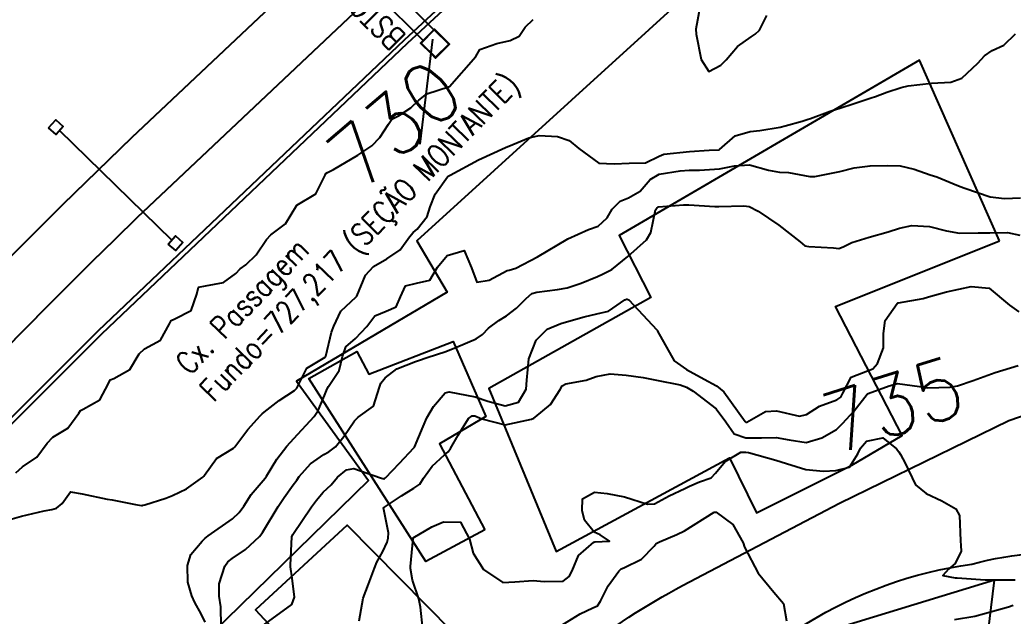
# Model space of a CAD drawing. Header units: metres. Extents: x 318500 to 325275, y 7408834 to 7428799.
# Drawn here: x 323696.7 to 323762.6, y 7419976 to 7420015.6 of the extents above; entities that cross this region are included whole.
import ezdxf
from ezdxf.enums import TextEntityAlignment as Align

# ---------------------------------------------------------------- set-up
doc = ezdxf.new("R2010")
doc.units = ezdxf.units.M
doc.header["$MEASUREMENT"] = 0
doc.linetypes.add('CONTINUO', pattern=[0])
doc.linetypes.add('TRACEJADO', pattern=[8.7, 8, -0.7])
for name, color, linetype in [('BUEIRO', 151, 'Continuous'), ('Canaleta de Drenagem', 151, 'Continuous'), ('Cotas', 45, 'Continuous'), ('Curvas de Nivel 1m', 11, 'Continuous'), ('Curvas de Nivel 5m', 15, 'Continuous'), ('Divisas', 45, 'Continuous'), ('Edificações', 30, 'Continuous'), ('Linha Férrea', 20, 'Continuous'), ('Pórticos', 45, 'Continuous'), ('TEXTO', 45, 'Continuous'), ('Vias Primárias', 230, 'Continuous')]:
    doc.layers.add(name, color=color, linetype=linetype)
doc.styles.add('ROMANS', font='romans', dxfattribs={"height": 0.2})
doc.styles.add('Style-STANDARD', font='STANDARD.shx')

msp = doc.modelspace()

# ---------------------------------------------------------------- linework, layer by layer
at = {"layer": 'BUEIRO', "linetype": 'TRACEJADO', "flags": 128}
for points in [[(323724.172, 7420014.913), (323714.124, 7420025.038)], [(323723.47, 7420014.201), (323713.365, 7420024.382)]]:
    msp.add_lwpolyline(points, dxfattribs=at)
at = {"layer": 'BUEIRO', "linetype": 'CONTINUO'}
for points in [[(323724.924, 7420014.254, 728.77), (323724.215, 7420014.957, 728.788), (323723.297, 7420014.025, 728.802), (323724.002, 7420013.332, 728.788), (323724.3, 7420013.037, 728.785), (323725.218, 7420013.969, 728.783)], [(323724.213, 7420014.915, 726.944), (323723.351, 7420014.023, 726.983), (323724.294, 7420013.094, 726.979), (323725.179, 7420013.968, 726.976)]]:
    msp.add_polyline3d(points, close=True, dxfattribs=at)
at = {"layer": 'Canaleta de Drenagem'}
for points in [[(323754.168, 7420043.775), (323722.202, 7420014.23), (323701.903, 7419994.95), (323682.74, 7419975.842), (323673.726, 7419964.952), (323662.221, 7419950.662), (323653.979, 7419941.19), (323649.823, 7419935.667), (323641.557, 7419923.536), (323632.173, 7419908.51), (323625.256, 7419897.131), (323613.688, 7419875.18), (323604.4, 7419854.569), (323600.484, 7419846.309), (323595.116, 7419832.952), (323589.662, 7419818.973)], [(323754.371, 7420043.555), (323722.407, 7420014.011), (323702.113, 7419994.735), (323682.962, 7419975.64), (323673.958, 7419964.762), (323662.451, 7419950.47), (323654.213, 7419941.002), (323650.067, 7419935.492), (323641.808, 7419923.372), (323632.428, 7419908.352), (323625.517, 7419896.984), (323613.958, 7419875.048), (323604.672, 7419854.443), (323600.759, 7419846.189), (323595.395, 7419832.842), (323589.942, 7419818.866)]]:
    msp.add_lwpolyline(points, dxfattribs=at)
at = {"layer": 'Curvas de Nivel 1m', "flags": 128}
for points, elevation in [([(323695.58, 7419982.311), (323696.821, 7419982.654), (323698.323, 7419983.005), (323698.826, 7419983.112), (323699.143, 7419983.18), (323699.51, 7419983.493), (323700.057, 7419984.273), (323700.84, 7419984.141), (323702.492, 7419983.798), (323702.834, 7419983.743), (323704.374, 7419983.427), (323704.767, 7419983.359), (323704.829, 7419983.369), (323704.867, 7419983.382), (323704.994, 7419983.418), (323706.384, 7419983.858), (323706.839, 7419984.027), (323707.765, 7419984.468), (323708.858, 7419985.237), (323708.919, 7419985.309), (323708.96, 7419985.369), (323709.745, 7419986.489), (323710.887, 7419987.172), (323710.979, 7419987.248), (323711.044, 7419987.338), (323711.828, 7419988.403), (323712.647, 7419989.323), (323712.786, 7419989.448), (323712.913, 7419989.55), (323713.909, 7419990.321), (323714.935, 7419990.986), (323715.085, 7419991.141), (323715.148, 7419991.287), (323715.76, 7419992.476), (323716.969, 7419993.208), (323716.996, 7419993.234), (323717.003, 7419993.26), (323717.378, 7419994.864), (323717.535, 7419995.255), (323718.014, 7419996.246), (323719.019, 7419997.196), (323719.043, 7419997.217), (323719.061, 7419997.239), (323719.635, 7419998.637), (323720.185, 7419999.223), (323721.055, 7419999.717), (323721.936, 7420000.327), (323722.562, 7420001.195), (323722.803, 7420001.463), (323723.077, 7420001.684), (323723.74, 7420002.531), (323723.937, 7420003.177), (323724.262, 7420004.024), (323725.085, 7420005.161), (323725.13, 7420005.202), (323725.255, 7420005.282), (323727.142, 7420006.292), (323728.933, 7420007.112), (323729.092, 7420007.169), (323729.151, 7420007.191), (323730.498, 7420007.751), (323731.162, 7420007.913), (323732.382, 7420007.842), (323733.158, 7420007.579), (323733.798, 7420007.044), (323735.14, 7420006.07), (323736.159, 7420006.033), (323737.141, 7420006.075), (323738.241, 7420006.083), (323739.146, 7420006.538), (323739.456, 7420006.658), (323741.149, 7420006.852), (323742.466, 7420006.93), (323743.118, 7420006.953), (323743.151, 7420006.974), (323744.193, 7420007.876), (323745.169, 7420008.165), (323745.823, 7420008.231), (323747.174, 7420008.46), (323747.504, 7420008.536), (323748.623, 7420008.848), (323749.038, 7420008.986), (323749.183, 7420009.034), (323750.491, 7420009.52), (323751.194, 7420009.742), (323752.006, 7420009.993), (323753.204, 7420010.392), (323753.504, 7420010.487), (323754.257, 7420010.774), (323755.213, 7420011.094), (323755.662, 7420011.201), (323757.216, 7420011.374), (323758.491, 7420011.443), (323759.22, 7420011.705), (323760.302, 7420012.694), (323760.733, 7420013.192), (323761.243, 7420013.548), (323762.017, 7420013.9), (323762.792, 7420014.657)], 731), ([(323709, 7419975.634), (323708.738, 7419976.184), (323708.31, 7419976.941), (323708.112, 7419977.38), (323707.861, 7419978.286), (323707.831, 7419979.384), (323708.061, 7419980.111), (323708.805, 7419981.005), (323708.987, 7419981.187), (323709.194, 7419981.364), (323710.822, 7419982.491), (323711.264, 7419982.897), (323711.574, 7419983.333), (323712.063, 7419984.107), (323712.856, 7419985.025), (323712.987, 7419985.189), (323713.064, 7419985.317), (323713.75, 7419986.434), (323714.429, 7419987.297), (323714.895, 7419987.815), (323716.236, 7419989.27), (323716.507, 7419989.676), (323716.931, 7419990.672), (323717.094, 7419991.102), (323717.194, 7419991.257), (323717.895, 7419992.311), (323718.11, 7419993.249), (323718.336, 7419993.887), (323718.982, 7419994.444), (323719.73, 7419995.229), (323720.274, 7419995.948), (323721.006, 7419996.262), (323721.682, 7419996.531), (323721.965, 7419997.201), (323722.3, 7419997.928), (323723.034, 7419998.12), (323723.908, 7419998.306), (323724.433, 7419999.169), (323725.058, 7419999.944), (323726.192, 7420000.274), (323726.689, 7419999.135), (323727.036, 7419998.168), (323727.847, 7419998.313), (323729.048, 7419998.944), (323729.178, 7419998.978), (323729.615, 7419999.102), (323731.058, 7419999.865), (323733.07, 7420001.05), (323734.439, 7420001.677), (323735.083, 7420001.897), (323735.679, 7420002.433), (323736.027, 7420003.016), (323736.557, 7420003.56), (323737.112, 7420003.78), (323737.885, 7420004.222), (323738.549, 7420004.979), (323739.134, 7420005.346), (323740.533, 7420005.559), (323741.136, 7420005.598), (323741.81, 7420005.613), (323743.138, 7420005.693), (323744.134, 7420005.899), (323745.141, 7420005.957), (323746.401, 7420005.613), (323747.136, 7420005.478), (323747.724, 7420005.449), (323749.133, 7420005.186), (323749.481, 7420005.182), (323751.137, 7420005.526), (323752.093, 7420005.754), (323753.141, 7420005.89), (323754.289, 7420005.92), (323755.141, 7420005.896), (323756.075, 7420005.682), (323757.136, 7420005.302), (323757.562, 7420005.153), (323758.637, 7420004.715), (323759.127, 7420004.523), (323759.42, 7420004.411), (323761.117, 7420003.826), (323762.052, 7420003.73), (323763.117, 7420003.779)], 732), ([(323710.067, 7419975.35), (323710.037, 7419976.645), (323709.93, 7419977.352), (323709.933, 7419978.182), (323710.307, 7419979.347), (323710.498, 7419979.631), (323710.788, 7419979.854), (323711.679, 7419980.449), (323712.61, 7419981.322), (323712.704, 7419981.429), (323712.813, 7419981.578), (323713.845, 7419983.305), (323714.236, 7419983.902), (323714.852, 7419984.747), (323715.088, 7419985.055), (323715.245, 7419985.284), (323716.005, 7419986.141), (323716.882, 7419986.748), (323717.207, 7419986.935), (323717.644, 7419987.252), (323718.206, 7419987.938), (323718.907, 7419988.99), (323719.154, 7419989.236), (323720.185, 7419989.957), (323720.571, 7419991.216), (323720.669, 7419991.489), (323720.949, 7419991.83), (323721.723, 7419992.434), (323722.966, 7419992.906), (323723.171, 7419992.983), (323723.729, 7419993.179), (323724.974, 7419993.574), (323725.692, 7419993.864), (323726.983, 7419994.425), (323727.403, 7419994.708), (323727.82, 7419995.122), (323728.487, 7419995.626), (323729.003, 7419995.948), (323729.661, 7419996.449), (323730.301, 7419997.091), (323730.693, 7419997.417), (323731.027, 7419997.524), (323732.394, 7419997.695), (323733.031, 7419997.811), (323733.972, 7419998.104), (323735.043, 7419998.564), (323735.372, 7419998.698), (323735.992, 7419999.016), (323737.059, 7419999.874), (323738.307, 7420000.981), (323738.591, 7420001.464), (323738.904, 7420002.973), (323738.981, 7420003.093), (323739.103, 7420003.174), (323740.745, 7420003.314), (323741.105, 7420003.308), (323742.824, 7420003.205), (323743.104, 7420003.194), (323744.762, 7420003.238), (323745.105, 7420003.194), (323745.708, 7420002.884), (323747.086, 7420001.949), (323748.5, 7420000.849), (323748.814, 7420000.591), (323749.067, 7420000.548), (323750.702, 7420000.451), (323751.066, 7420000.41), (323751.345, 7420000.529), (323751.921, 7420000.801), (323752.79, 7420001.077), (323753.076, 7420001.159), (323754.339, 7420001.513), (323755.085, 7420001.763), (323755.905, 7420001.93), (323757.087, 7420001.865), (323758.22, 7420001.581), (323759.081, 7420001.428), (323760.315, 7420001.458), (323761.082, 7420001.459), (323762.267, 7420001.477), (323763.08, 7420001.305)], 733), ([(323712.73, 7419975.32), (323714.745, 7419976.806), (323714.924, 7419977.287), (323714.769, 7419978.546), (323714.671, 7419979.292), (323714.673, 7419979.401), (323714.755, 7419981.291), (323714.812, 7419981.455), (323716.069, 7419983.271), (323716.382, 7419983.721), (323716.845, 7419984.258), (323717.361, 7419984.746), (323717.795, 7419985.251), (323718.386, 7419985.726), (323718.869, 7419985.814), (323720.636, 7419985.213), (323720.859, 7419985.139), (323720.916, 7419985.152), (323720.983, 7419985.208), (323721.904, 7419986.165), (323722.85, 7419987.181), (323722.891, 7419987.243), (323723.479, 7419988.599), (323723.724, 7419989.172), (323724.153, 7419989.936), (323724.935, 7419990.836), (323725.196, 7419990.896), (323726.932, 7419990.577), (323727.76, 7419990.29), (323728.923, 7419989.983), (323729.799, 7419990.225), (323730.317, 7419991.089), (323730.362, 7419991.676), (323730.485, 7419993.087), (323730.982, 7419994.324), (323731.715, 7419995.069), (323732.608, 7419995.443), (323732.997, 7419995.548), (323734.162, 7419995.879), (323735.006, 7419996.078), (323735.773, 7419996.254), (323736.865, 7419997.002), (323736.971, 7419997.051), (323737.021, 7419997.053), (323737.116, 7419996.999), (323738.991, 7419995.008), (323739.018, 7419994.97), (323739.036, 7419994.923), (323740.143, 7419992.958), (323740.961, 7419992.377), (323742.132, 7419991.752), (323742.946, 7419991.304), (323743.438, 7419990.913), (323744.857, 7419988.945), (323744.895, 7419988.89), (323744.948, 7419988.89), (323746.201, 7419989.596), (323746.922, 7419989.649), (323748.464, 7419989.3), (323748.918, 7419989.395), (323749.789, 7419989.965), (323750.934, 7419990.38), (323751.192, 7419990.552), (323751.332, 7419990.806), (323751.884, 7419991.872), (323752.963, 7419992.298), (323753.32, 7419992.429), (323753.637, 7419992.78), (323754.02, 7419993.814), (323754.04, 7419994.774), (323754.134, 7419995.642), (323754.931, 7419996.761), (323754.984, 7419996.797), (323755.021, 7419996.808), (323756.658, 7419997.103), (323757.027, 7419997.198), (323758.217, 7419997.533), (323759.035, 7419997.718), (323759.842, 7419997.894), (323761.037, 7419997.784), (323762.393, 7419996.659), (323763.013, 7419996.211)], 734), ([(323723.442, 7419975.173), (323723.303, 7419976.616), (323723.184, 7419977.176), (323722.769, 7419978.422), (323722.635, 7419979.182), (323722.636, 7419979.328), (323722.799, 7419981.18), (323722.81, 7419981.217), (323724.041, 7419981.944), (323724.821, 7419982.285), (323725.942, 7419982.264), (323726.542, 7419981.134), (323726.796, 7419980.205), (323727.483, 7419979.119), (323728.767, 7419978.258), (323729.562, 7419978.298), (323730.77, 7419978.387), (323731.515, 7419978.322), (323732.77, 7419978.357), (323733.167, 7419978.651), (323733.361, 7419979.041), (323733.777, 7419980.053), (323734.809, 7419980.935), (323734.879, 7419980.949), (323735.843, 7419981.01), (323735.226, 7419981.428), (323734.816, 7419981.591), (323734.185, 7419982.398), (323734.027, 7419983.038), (323734.06, 7419983.82), (323734.848, 7419984.257), (323735.694, 7419984.17), (323736.844, 7419983.943), (323738.365, 7419983.449), (323738.838, 7419983.479), (323739.807, 7419983.999), (323740.853, 7419984.493), (323741.153, 7419984.648), (323741.816, 7419984.936), (323742.586, 7419985.202), (323742.869, 7419985.512), (323743.509, 7419986.282), (323744.55, 7419986.895), (323744.89, 7419986.906), (323745.064, 7419986.888), (323746.883, 7419986.383), (323747.586, 7419986.153), (323748.874, 7419985.75), (323750.057, 7419985.638), (323750.873, 7419985.691), (323751.77, 7419985.908), (323752.332, 7419986.796), (323752.512, 7419987.175), (323752.898, 7419987.627), (323753.976, 7419987.849), (323754.894, 7419987.135), (323755.054, 7419986.92), (323755.168, 7419986.756), (323755.458, 7419986.174), (323756.153, 7419984.741), (323756.852, 7419984.172), (323757.894, 7419983.67), (323758.836, 7419983.141), (323759.076, 7419982.706), (323759.142, 7419981.034), (323759.164, 7419980.705), (323759.176, 7419980.333), (323758.792, 7419979.525), (323758.354, 7419979.146), (323757.972, 7419978.718), (323758.778, 7419978.579), (323758.919, 7419978.567), (323760.776, 7419978.441), (323761.017, 7419978.435), (323762.777, 7419978.434)], 736), ([(323732.734, 7419975.486), (323733.9, 7419976.191), (323734.746, 7419976.573), (323735.051, 7419976.713), (323735.25, 7419977.015), (323735.747, 7419978.029), (323736.463, 7419979.003), (323736.627, 7419979.157), (323736.783, 7419979.227), (323737.957, 7419979.818), (323738.806, 7419980.68), (323738.939, 7419980.838), (323739.15, 7419980.967), (323740.318, 7419981.452), (323740.817, 7419981.677), (323742.796, 7419982.921), (323742.816, 7419982.935), (323742.918, 7419982.919), (323744.02, 7419982.1), (323744.706, 7419980.892), (323744.806, 7419980.614), (323745.7, 7419978.881), (323746.761, 7419977.619), (323747.389, 7419976.86), (323747.595, 7419975.714)], 737), ([(323758.741, 7419975.797), (323760.09, 7419976.036), (323760.745, 7419976.2), (323762.323, 7419976.656), (323762.647, 7419976.757)], 737)]:
    msp.add_lwpolyline(points, dxfattribs=dict(at, elevation=elevation))
at = {"layer": 'Curvas de Nivel 5m', "flags": 128}
for points, elevation in [([(323741.838, 7420016.385), (323741.568, 7420014.945), (323741.585, 7420014.615), (323741.931, 7420012.939), (323742.428, 7420012.138), (323743.227, 7420012.571), (323743.596, 7420012.915), (323744.347, 7420013.8), (323745.253, 7420014.454), (323745.521, 7420014.623), (323745.788, 7420014.885), (323746.296, 7420015.858)], 730), ([(323696.441, 7419985.536), (323696.866, 7419985.937), (323697.827, 7419986.565), (323698.516, 7419987.506), (323698.894, 7419987.898), (323699.885, 7419988.505), (323700.611, 7419989.483), (323700.735, 7419989.66), (323700.914, 7419989.753), (323702.007, 7419990.381), (323702.578, 7419991.455), (323702.706, 7419991.691), (323702.945, 7419991.798), (323703.993, 7419992.396), (323704.623, 7419993.425), (323704.973, 7419993.749), (323706.047, 7419994.341), (323706.639, 7419995.404), (323706.753, 7419995.643), (323706.995, 7419995.748), (323708.08, 7419996.307), (323708.447, 7419997.379), (323708.561, 7419997.843), (323709.028, 7419997.928), (323710.229, 7419998.155), (323711.041, 7419998.761), (323711.331, 7419999.052), (323711.692, 7419999.334), (323712.387, 7419999.996), (323713.067, 7420001.011), (323713.369, 7420001.316), (323714.334, 7420002.049), (323715.08, 7420003.29), (323716.353, 7420004.036), (323716.974, 7420005.272), (323717.015, 7420005.387), (323717.132, 7420005.455), (323717.526, 7420005.656), (323719.144, 7420006.609), (323720.066, 7420007.226), (323720.607, 7420007.77), (323721.172, 7420008.65), (323721.394, 7420008.99), (323721.83, 7420009.204), (323722.654, 7420009.73), (323723.196, 7420010.249), (323723.713, 7420010.672), (323725.21, 7420011.16), (323726.975, 7420013.134), (323727.068, 7420013.297), (323727.237, 7420013.613), (323728.367, 7420013.995), (323729.246, 7420014.203), (323729.85, 7420014.502), (323730.245, 7420015.095), (323730.769, 7420015.586)], 730), ([(323719.229, 7419975.726), (323719.485, 7419977.229), (323719.835, 7419978.153), (323720.244, 7419979.218), (323720.4, 7419979.601), (323720.797, 7419980.313), (323721.076, 7419980.936), (323721.144, 7419981.205), (323721.168, 7419981.559), (323720.83, 7419983.21), (323722.03, 7419984.004), (323722.85, 7419984.513), (323723.241, 7419984.79), (323723.506, 7419985.174), (323724.066, 7419985.975), (323724.883, 7419986.724), (323725.124, 7419986.918), (323725.294, 7419987.154), (323725.791, 7419988.039), (323726.481, 7419989.136), (323726.722, 7419989.324), (323726.913, 7419989.308), (323727.372, 7419989.125), (323728.906, 7419988.726), (323730.661, 7419989.084), (323730.825, 7419989.167), (323730.912, 7419989.223), (323731.932, 7419990.058), (323732.573, 7419991.056), (323732.705, 7419991.292), (323732.946, 7419991.425), (323734.302, 7419991.684), (323734.953, 7419991.928), (323735.877, 7419992.095), (323736.955, 7419992.007), (323738.082, 7419991.854), (323738.951, 7419991.679), (323740.53, 7419991.37), (323740.944, 7419991.213), (323741.406, 7419990.943), (323742.923, 7419989.779), (323743.573, 7419988.91), (323744.116, 7419988.115), (323744.9, 7419987.854), (323745.935, 7419987.844), (323746.9, 7419987.873), (323747.772, 7419987.73), (323748.897, 7419987.547), (323749.931, 7419987.856), (323750.906, 7419988.407), (323751.116, 7419988.6), (323751.299, 7419988.806), (323752.076, 7419989.645), (323752.939, 7419990.753), (323752.958, 7419990.771), (323753.013, 7419990.789), (323754.414, 7419991.302), (323754.951, 7419991.466), (323756.42, 7419991.266), (323756.947, 7419991.165), (323758.457, 7419991.205), (323758.949, 7419991.311), (323759.988, 7419991.661), (323760.96, 7419992.013), (323761.438, 7419992.198), (323762.97, 7419992.65)], 735)]:
    msp.add_lwpolyline(points, dxfattribs=dict(at, elevation=elevation))
at = {"layer": 'Divisas'}
msp.add_lwpolyline([(323789.794, 7420061.582), (323723.044, 7420000.912), (323725.076, 7419997.52), (323715.068, 7419991.621), (323719.846, 7419985.021), (323709.445, 7419974.881), (323712.718, 7419971.524), (323679.091, 7419942.27), (323682.92, 7419938.401), (323664.995, 7419922.796), (323643.654, 7419897.728), (323612.964, 7419846.621), (323601.106, 7419820.439), (323595.408, 7419801.791)], dxfattribs=at)
at = {"layer": 'Edificações'}
for points in [[(323761.729, 7420000.917), (323756.419, 7420012.896), (323736.493, 7420001.274), (323738.58, 7419997.151), (323727.841, 7419991.132), (323732.292, 7419980.321), (323743.807, 7419986.519), (323745.596, 7419982.884), (323751.92, 7419986.042), (323755.261, 7419988.009), (323750.848, 7419996.556), (323761.729, 7420000.917)], [(323727.562, 7419981.749), (323723.652, 7419979.646), (323715.892, 7419991.785), (323719.08, 7419993.588), (323719.862, 7419992.085), (323725.457, 7419994.249), (323727.623, 7419989.261), (323724.555, 7419987.458), (323727.562, 7419981.749)], [(323725.44, 7419974.957), (323718.421, 7419982.067), (323712.349, 7419976.449), (323716.032, 7419972.471), (323714.18, 7419969.873), (323717.813, 7419966.989), (323725.44, 7419974.957)]]:
    msp.add_lwpolyline(points, close=True, dxfattribs=at)
msp.add_lwpolyline([(323760.453, 7419970.618), (323761.394, 7419978.422), (323751.484, 7419975.387)], dxfattribs=at)
at = {"layer": 'Linha Férrea'}
for points in [[(323843.705, 7420529.863, -0.339852), (323771.4, 7420065.587), (323704.487, 7420002.468, 0.137972), (323573.117, 7419776.141), (323569.018, 7419760.257, 0.009911), (323565.266, 7419744.042), (323557.569, 7419705.285), (323544.41, 7419647.347), (323509.546, 7419502.298), (323475.425, 7419363.32), (323454.167, 7419264.774, -0.048865), (323374.489, 7419022.071), (323336.216, 7418936.841), (323318.171, 7418898.232), (323303.703, 7418864.835, 0.016709)], [(323303.703, 7418864.835), (323318.171, 7418898.232), (323336.216, 7418936.841), (323374.489, 7419022.071, 0.048865), (323454.167, 7419264.774), (323475.425, 7419363.32), (323509.546, 7419502.298), (323544.41, 7419647.347), (323557.569, 7419705.285), (323565.266, 7419744.042, -0.009911), (323569.018, 7419760.257), (323573.117, 7419776.141, -0.137972), (323704.487, 7420002.468), (323771.4, 7420065.587, 0.339852), (323843.705, 7420529.863, 0.104587)], [(323840.146, 7420527.887, -0.339824), (323768.602, 7420068.543), (323704.141, 7420007.763, 0.140169), (323569.283, 7419777.13), (323565.155, 7419761.392, -0.000234), (323561.228, 7419744.645), (323553.453, 7419705.875), (323540.362, 7419648.042), (323505.529, 7419503.284), (323471.394, 7419364.249), (323450.124, 7419265.645, -0.047372), (323375.492, 7419034.63), (323347.077, 7418970.203), (323316.211, 7418903.384), (323295.96, 7418857.357)], [(323295.96, 7418857.357), (323316.211, 7418903.384), (323347.077, 7418970.203), (323375.492, 7419034.63, 0.047372), (323450.124, 7419265.645), (323471.394, 7419364.249), (323505.529, 7419503.284), (323540.362, 7419648.042), (323553.453, 7419705.875), (323561.228, 7419744.645, 0.000234), (323565.155, 7419761.392), (323569.283, 7419777.13, -0.140169), (323704.141, 7420007.763), (323768.602, 7420068.543, 0.339824), (323840.146, 7420527.887, 0.098634)]]:
    msp.add_lwpolyline(points, format="xyb", dxfattribs=at)
at = {"layer": 'Pórticos'}
for points in [[(323698.611, 7420008.404), (323699.084, 7420008.943), (323699.58, 7420008.507), (323699.107, 7420007.968)], [(323706.557, 7420000.703), (323707.03, 7420001.242), (323707.526, 7420000.806), (323707.054, 7420000.267)]]:
    msp.add_lwpolyline(points, close=True, dxfattribs=at)
msp.add_lwpolyline([(323706.793, 7420000.972), (323699.344, 7420008.238)], dxfattribs=at)
at = {"layer": 'TEXTO', "linetype": 'CONTINUO'}
msp.add_line((323724.09, 7420014.296), (323723.243, 7420007.333), dxfattribs=at)
at = {"layer": 'Vias Primárias'}
for points in [[(323415.833, 7419583.302), (323419.047, 7419572.746), (323421.03, 7419562.086), (323421.351, 7419557.374), (323421.618, 7419546.016), (323420.655, 7419534.774), (323419.854, 7419529.552), (323419.495, 7419524.986, 0.238184), (323422.135, 7419522.665), (323425.333, 7419521.775), (323439.384, 7419519.04), (323447.038, 7419517.341, 0.392019), (323449.506, 7419518.783), (323449.894, 7419520.081), (323454.112, 7419536.783), (323456.933, 7419548.508), (323462.14, 7419572.405), (323463.204, 7419579.599, 0.075507), (323463.151, 7419593.445, 0), (323461.926, 7419601.304, 0.173993), (323443.828, 7419629.608, 0.279998), (323404.325, 7419640.182, 0.277838)], [(323934.92, 7420316.776, 0), (323936.242, 7420308.849)], [(323715.644, 7420145.548, 0), (323709.04, 7420132.939)], [(323939.281, 7420278.615, 0), (323933.27, 7420270.921)], [(323836.404, 7420021.217), (323839.692, 7420014.547, -0.172492), (323840.737, 7420005.613, 0), (323839.679, 7420000.995, -0.226003), (323822.498, 7419987.869), (323816.045, 7419986.261), (323809.838, 7419985.761), (323797.857, 7419985.557), (323783.43, 7419986.553), (323778.024, 7419986.103, 0.920221), (323778.024, 7419984.652), (323787.034, 7419982.652), (323805.471, 7419977.44), (323826.967, 7419970.976), (323850.367, 7419962.962), (323868.105, 7419955.747), (323881.534, 7419947.778), (323892.006, 7419939.962), (323903.28, 7419930.644), (323910.885, 7419924.39)], [(323684.903, 7419894.057), (323690.298, 7419904.895), (323693.966, 7419912.699), (323698.948, 7419922.302), (323703.494, 7419930.9), (323711.562, 7419944.066, -0.0359), (323719.492, 7419957.255, -0.025939), (323727.822, 7419967.878, -0.092849), (323740.694, 7419978.051), (323751.116, 7419983.525), (323762.344, 7419988.993), (323769.628, 7419991.491, -0.095411), (323776.502, 7419992.976), (323783.793, 7419993.142), (323793.079, 7419992.78), (323803.757, 7419992.495), (323812.279, 7419992.776), (323819.395, 7419994.062), (323823.388, 7419995.437, 0.121286), (323831.088, 7420001.787, 0), (323833.844, 7420008.443, 0.220888), (323833.724, 7420011.295), (323827.527, 7420023.283)], [(323690.87, 7419891.207), (323696.437, 7419901.923), (323701.119, 7419911.859), (323709.439, 7419927.873), (323717.705, 7419942.324), (323725.137, 7419953.096, -0.139305), (323748.918, 7419975.548, -0.102889), (323759.885, 7419979.481, -0.102854), (323768.501, 7419980.03), (323778.248, 7419978.642), (323791.169, 7419976.096), (323801.902, 7419972.948), (323813.315, 7419969.122), (323824.595, 7419965.334), (323833.467, 7419962.18), (323846.577, 7419957.811), (323856.766, 7419954.18), (323863.354, 7419951.031), (323871.677, 7419945.916), (323880.964, 7419939.586), (323887.873, 7419934.189), (323893.886, 7419929.141), (323898.386, 7419924.931, -0.262306)]]:
    msp.add_lwpolyline(points, format="xyb", dxfattribs=at)

# ---------------------------------------------------------------- texts
at = {"layer": 'Cotas', "style": 'Style-STANDARD'}
for s, rotation, p in [('730', 40.40066, (323721.588, 7420008.671, 730)), ('735', 17.52589, (323754.664, 7419990.05, 735))]:
    msp.add_text(s, height=4, rotation=rotation, dxfattribs=at).set_placement(p, align=Align.MIDDLE_CENTER)
at = {"layer": 'TEXTO', "style": 'ROMANS', "width": 0.8}
for s, rotation, p in [('Fundo=726,952 (SEÇÃO JUSANTE)', 45.83333, (323682.934, 7420003.575)), ('BSTC Ø1,00m', 135, (323722.397, 7420014.507)), ('Fundo=727,217 (SEÇÃO MONTANTE)', 45.84732, (323709.578, 7419990.151)), ('Cx. Passagem', 45.84732, (323707.979, 7419991.944))]:
    msp.add_text(s, height=1.5, rotation=rotation, dxfattribs=at).set_placement(p)

doc.saveas('drawing.dxf')
